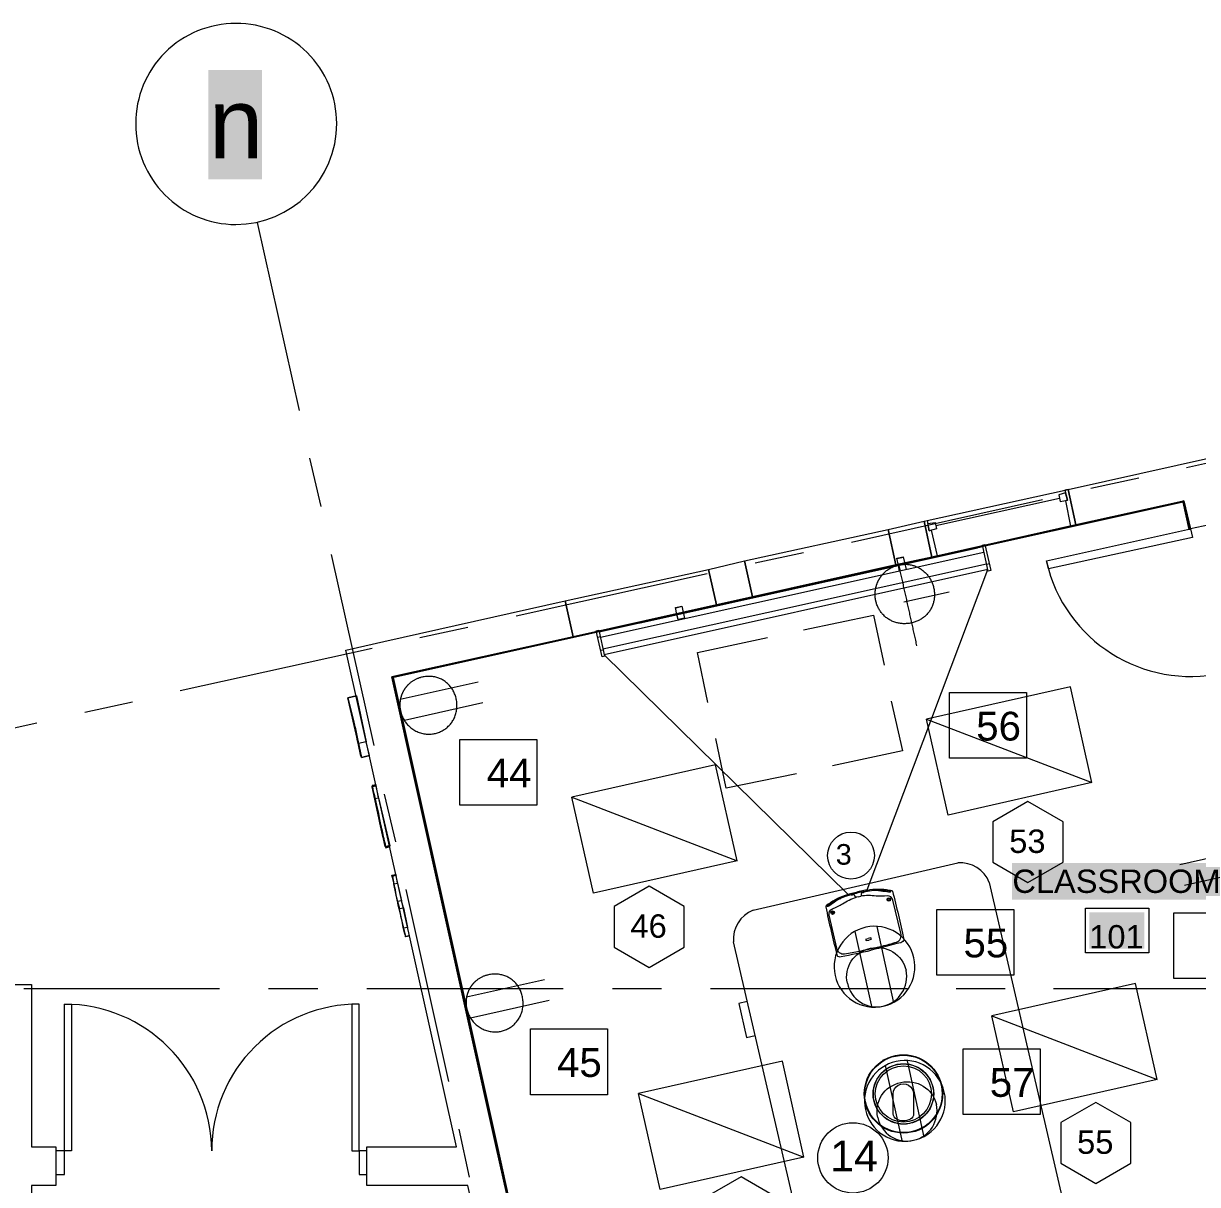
# Model space of a CAD drawing. Header units: inches. Extents: x 0.9 to 36.3, y 0.7 to 23.3.
# Drawn here: x 20.31 to 23.299, y 11.94 to 14.896 of the extents above; entities that cross this region are included whole.
import ezdxf

# ---------------------------------------------------------------- set-up
doc = ezdxf.new("R2010")
doc.units = ezdxf.units.IN
doc.layers.get('0').update_dxf_attribs({"color": 1})
for name, color, linetype, lineweight, true_color in [('Blocks', 7, 'Continuous', 5, 0x9a9c7f), ('Boarder for name', 7, 'Continuous', 5, 0x777777), ('Doors', 7, 'Continuous', 5, 0xf2db9c), ('Lights', 7, 'Continuous', 15, 0xff0a0a), ('Numbering Lights', 1, 'Continuous', 15, 0xff0000), ('Numbering Projectors', 7, 'Continuous', 0, 0x9a9c7f), ('PDF_Geometry', 7, 'Continuous', 9, 0x777777)]:
    doc.layers.add(name, color=color, linetype=linetype, lineweight=lineweight, true_color=true_color)
for name, color, linetype, lineweight in [('CCTV', 38, 'Continuous', 0), ('Numbering CCTV', 38, 'Continuous', 0), ('Numbering receptecles', 170, 'Continuous', 15), ('Receptacles', 170, 'Continuous', 15)]:
    doc.layers.add(name, color=color, linetype=linetype, lineweight=lineweight)
doc.layers.add('PDF_Solid Fills', color=7, linetype='Continuous', true_color=0xffffff)
doc.layers.add('PDF_Text', color=7, linetype='Continuous')
doc.styles.add('PDF Arial', font='arial.ttf')
doc.styles.get("Standard").update_dxf_attribs({"font": 'arial.ttf'})

# ---------------------------------------------------------------- blocks, each defined once
blk = doc.blocks.new('Desk - 30 x 60 in.')
at = {"linetype": 'Continuous'}
for p, q in [((-26.999995, 0), (26.999995, 0)), ((-29.999995, -27), (-29.999995, -3)), ((29.999995, -3), (29.999995, -27)), ((26.999995, -30), (-26.999995, -30)), ((-20.000005, -30), (-20.000005, -31)), ((-16.000005, -31), (-16.000005, -30)), ((15.999995, -31), (15.999995, -30)), ((19.999995, -30), (19.999995, -31)), ((-20.000005, -31), (-16.000005, -31)), ((19.999995, -31), (15.999995, -31))]:
    blk.add_line(p, q, dxfattribs=at)
for centre, start, end in [((-26.499995, -3.5), 98.1301, 171.8699), ((26.499995, -3.5), 8.130102, 81.8699), ((-26.499995, -26.5), 188.1301, 261.8699), ((26.499995, -26.5), 278.1301, 351.8699)]:
    blk.add_arc(centre, 3.535534, start, end, dxfattribs=at)
blk = doc.blocks.new('Epson 5040ub_top_cad-block.com')
at = {"color": 0}
for points in [[(-73.9, -4.5), (-73.9, 0), (0, 0)], [(73.9, -4.5), (73.9, 0), (0, 0)], [(-230.6, -53.4), (-238.1, -47.2)], [(-219.7, -49.3), (-227.7, -42.6)], [(-208.3, -44.9), (-216.4, -38.2)], [(-198.7, -41.1), (-206.5, -34.6)], [(-188.1, -37), (-195.3, -31)], [(-177.2, -32.4), (-183.1, -27.5)], [(-167.9, -28.7), (-172.6, -24.9)], [(-157.3, -24.9), (-160.4, -22.3)], [(-147.5, -21.8), (-149.4, -20.3)], [(-138.3, -19.3), (-138.9, -18.8)], [(138.3, -19.3), (138.9, -18.8)], [(147.5, -21.8), (149.4, -20.3)], [(157.3, -24.9), (160.4, -22.3)], [(167.9, -28.7), (172.6, -24.9)], [(177.2, -32.4), (183.1, -27.5)], [(188.1, -37), (195.3, -31)], [(198.7, -41.1), (206.5, -34.6)], [(208.3, -44.9), (216.4, -38.2)], [(219.7, -49.3), (227.7, -42.6)], [(230.6, -53.4), (238.1, -47.2)], [(-48.7, -438.5), (48.7, -438.5)], [(-18.6, -359.4), (0, -359.4)], [(-18.6, -371.4), (0, -371.4)], [(18.6, -359.4), (0, -359.4)], [(18.6, -371.4), (0, -371.4)]]:
    blk.add_lwpolyline(points, dxfattribs=at)
for points in [[(0, -36.6), (-16.8, -36.6, -0.354906), (-24.2, -30.6, -0.016056), (-25.6, -22.2, 0.285232), (-31.3, -15.4, 0.084022), (-44.3, -13.5, -0.143766), (-48.6, -12.3, -0.072792), (-51.7, -9.7), (-60.2, -10.3, 0.320532), (-65.8, -5.2, 0.048215), (-96.9, -4.8, 0.096612), (-253.6, -49, 0.263617), (-257.6, -55.1, 0.012885), (-257.6, -426.5, -0.781265)], [(-60.2, -10.3), (-106, -13.5, 0.045223), (-106, -13.5, 0.07056), (-174.3, -31.3, -0.006437), (-228.3, -52.6, -0.072856), (-242.6, -55.7, -0.70445), (-245.6, -48.9, -0.081569), (-240.3, -45.4, -0.0531), (-169.8, -21.4, -0.048177), (-106, -13.5, -6.183682)], [(-48.7, -438.5), (-87.3, -438.5, -0.020934), (-200.3, -433.8, -0.427836), (-246.2, -376.8), (-246.2, -120.6, -0.367703), (-212.3, -80.7, 0.026801), (-129.5, -62.7, 0.03082), (-129.5, -62.7, -0.081077), (-16.8, -36.6, -8.970593)], [(-246.5, -53.2, -0.112665), (-245.6, -51.7, -0.081569), (-240.3, -48.2, -0.0531), (-169.8, -24.2, -0.02751), (-133.5, -18.2, -0.02751)], [(0, -36.6), (16.8, -36.6, 0.354906), (24.2, -30.6, 0.016056), (25.6, -22.2, -0.285232), (31.3, -15.4, -0.084022), (44.3, -13.5, 0.143766), (48.6, -12.3, 0.072792), (51.7, -9.7), (60.2, -10.3, -0.320532), (65.8, -5.2, -0.048215), (96.9, -4.8, -0.096612), (253.6, -49, -0.263617), (257.6, -55.1, -0.012885), (257.6, -426.5, 0.781265)], [(48.7, -438.5), (87.3, -438.5, 0.020934), (200.3, -433.8, 0.427836), (246.2, -376.8), (246.2, -120.6, 0.367703), (212.3, -80.7, -0.026801), (129.5, -62.7, -0.03082), (129.5, -62.7, 0.081077), (16.8, -36.6, 8.970593)], [(60.2, -10.3), (106, -13.5, -0.045223), (106, -13.5, -0.07056), (174.3, -31.3, 0.006437), (228.3, -52.6, 0.072856), (242.6, -55.7, 0.70445), (245.6, -48.9, 0.081569), (240.3, -45.4, 0.0531), (169.8, -21.4, 0.048177), (106, -13.5, 6.183682)], [(246.5, -53.2, 0.112665), (245.6, -51.7, 0.081569), (240.3, -48.2, 0.0531), (169.8, -24.2, 0.02751), (133.5, -18.2, 0.02751)], [(-257.6, -426.5, 0.30611), (-247.4, -441.7, 0.079705), (-229.7, -445.7, 0.003039), (0, -450, 73.76926)], [(257.6, -426.5, -0.30611), (247.4, -441.7, -0.079705), (229.7, -445.7, -0.003039), (0, -450, -73.76926)]]:
    blk.add_lwpolyline(points, format="xyb", dxfattribs=at)
for centre, radius in [((-217, -109.2), 13.3), ((-217, -109.2), 7.38), ((217, -109.2), 13.3), ((217, -109.2), 7.38)]:
    blk.add_circle(centre, radius, dxfattribs=at)
for centre, radius, start, end in [((0, -858.8), 850.7, 86.51693, 93.48307), ((-14, -365.4), 7.59, 127.73948, 232.26052), ((14, -365.4), 7.59, 307.73948, 52.26052)]:
    blk.add_arc(centre, radius, start, end, dxfattribs=at)
blk = doc.blocks.new('HD60-TOP')
at = {"lineweight": 0}
for p, q in [((-1.292, 2.238), (-1.286, 2.228)), ((2.584, 0), (2.572, 0)), ((-1.292, -2.238), (-1.286, -2.228))]:
    blk.add_line(p, q, dxfattribs=at)
at = {"lineweight": 0, "flags": 128}
for points in [[(-1.241, 2.267), (-1.235, 2.257, 0.011482), (-1.337, 2.198), (-1.343, 2.208, -0.005759)], [(0.67, 0), (0.67, -1.304, -0.281624), (0.455, -1.655, -0.240543), (-0.455, -1.655, -0.281624), (-0.67, -1.304), (-0.67, 0, -1.000121)], [(2.584, -0.059), (2.572, -0.059, 0.011482), (2.572, 0.059), (2.584, 0.059, -0.005759)], [(-1.343, -2.208), (-1.337, -2.198, 0.011482), (-1.235, -2.257), (-1.241, -2.267, -0.005759)]]:
    blk.add_lwpolyline(points, format="xyb", close=True, dxfattribs=at)
at = {"lineweight": 0}
for radius in [2.572, 2.541, 1.986, 1.974]:
    blk.add_circle((0, 0), radius, dxfattribs=at)
blk.add_circle((0, 0), 1.845)

msp = doc.modelspace()

# ---------------------------------------------------------------- linework, layer by layer
at = {"layer": 'Blocks', "linetype": 'ByBlock'}
for p, q in [((22.755, 13.5498), (21.7788, 13.333)), ((22.5536, 13.5204), (22.7518, 13.5644)), ((22.622, 13.5371), (22.6385, 13.5407)), ((21.7852, 13.3038), (22.7615, 13.5206)), ((21.9899, 13.3952), (22.5371, 13.5167)), ((22.55, 13.5366), (22.5335, 13.533)), ((22.7685, 13.5202), (22.7619, 13.5187)), ((22.7648, 13.506), (21.7885, 13.2892)), ((22.4573, 12.691), (22.7648, 13.506)), ((22.6667, 13.4485), (22.5512, 13.4229)), ((21.9863, 13.4115), (21.9698, 13.4078)), ((22.0583, 13.4119), (22.0748, 13.4156)), ((21.7783, 13.3349), (21.7717, 13.3334)), ((21.7791, 13.3005), (21.7857, 13.3019)), ((22.4085, 12.6796), (21.7885, 13.2892))]:
    msp.add_line(p, q, dxfattribs=at)
for points in [[(22.751, 13.5682), (22.7576, 13.5696), (22.7722, 13.5037), (22.7656, 13.5022), (22.7518, 13.5644)], [(21.7681, 13.3499), (21.7747, 13.3514), (21.7893, 13.2854), (21.7827, 13.284)]]:
    msp.add_lwpolyline(points, close=True, dxfattribs=at)
for points in [[(22.5403, 13.5021), (22.5371, 13.5167), (22.5331, 13.5346), (22.5496, 13.5383), (22.5568, 13.5058)], [(21.7755, 13.3476), (21.9734, 13.3915), (21.9694, 13.4094), (21.9859, 13.4131), (21.9928, 13.382), (21.9763, 13.3784), (21.9734, 13.3915)]]:
    msp.add_lwpolyline(points, dxfattribs=at)
at = {"layer": 'Boarder for name', "linetype": 'ByBlock'}
msp.add_lwpolyline([(23.0131, 12.6438), (23.1748, 12.6438), (23.1748, 12.5305), (23.0131, 12.5305)], close=True, dxfattribs=at)
at = {"layer": 'Doors', "linetype": 'ByBlock'}
for points in [[(22.9191, 13.5078), (22.9141, 13.5278), (23.2807, 13.6094), (23.2857, 13.5878)], [(20.4325, 12.3995), (20.4325, 12.0262), (20.4142, 12.0262), (20.4142, 12.3995)], [(21.1641, 12.3995), (21.1458, 12.3995), (21.1458, 12.0262), (21.1641, 12.0262)], [(20.4142, 12.0262), (20.3925, 12.0262), (20.3925, 11.9662), (20.4142, 11.9662)], [(21.1641, 12.0262), (21.1641, 11.9662), (21.1841, 11.9662), (21.1841, 12.0262)]]:
    msp.add_lwpolyline(points, close=True, dxfattribs=at)
msp.add_lwpolyline([(21.1641, 12.3995, 0.417567), (20.7892, 12.0262, 0.412678), (20.4142, 12.3995)], format="xyb", dxfattribs=at)
msp.add_arc((23.2808, 13.6101), 0.3762, 192.8969, 282.5197, dxfattribs=at)
at = {"layer": 'Lights', "linetype": 'ByBlock'}
for points in [[(23.0298, 12.9635), (22.664, 12.8811), (22.6091, 13.125), (23.0298, 12.9635), (22.9749, 13.2074), (22.6091, 13.125)], [(22.1269, 12.7648), (21.761, 12.6825), (21.7062, 12.9264), (22.1269, 12.7648), (22.072, 13.0087), (21.7062, 12.9264)], [(23.196, 12.2081), (22.8301, 12.1258), (22.7752, 12.3697), (23.196, 12.2081), (23.1411, 12.452), (22.7752, 12.3697)], [(22.2967, 12.0103), (21.9309, 11.928), (21.876, 12.1718), (22.2967, 12.0103), (22.2418, 12.2542), (21.876, 12.1718)]]:
    msp.add_lwpolyline(points, dxfattribs=at)
at = {"layer": 'Numbering CCTV', "linetype": 'ByBlock', "ltscale": 0.001}
msp.add_circle((22.4214, 12.0084), 0.0895, dxfattribs=at)
at = {"layer": 'Numbering Lights', "linetype": 'ByBlock', "ltscale": 0.001}
for points in [[(22.867, 12.9157), (22.7776, 12.864), (22.7776, 12.7608), (22.867, 12.7092), (22.9565, 12.7608), (22.9565, 12.864)], [(21.9028, 12.6997), (21.8134, 12.6481), (21.8134, 12.5449), (21.9028, 12.4932), (21.9922, 12.5449), (21.9922, 12.6481)], [(23.0399, 12.1496), (22.9504, 12.098), (22.9504, 11.9948), (23.0399, 11.9431), (23.1293, 11.9948), (23.1293, 12.098)], [(22.1366, 11.9603), (22.0472, 11.9087), (22.0472, 11.8054), (22.1366, 11.7538), (22.226, 11.8054), (22.226, 11.9087)]]:
    msp.add_lwpolyline(points, close=True, dxfattribs=at)
at = {"layer": 'Numbering Projectors', "linetype": 'ByBlock', "ltscale": 0.001}
msp.add_circle((22.4165, 12.7778), 0.0597, dxfattribs=at)
at = {"layer": 'Numbering receptecles', "linetype": 'ByBlock', "ltscale": 0.001}
for points in [[(22.6674, 13.1927), (22.8634, 13.1927), (22.8634, 13.0255), (22.6674, 13.0255)], [(21.4212, 13.0732), (21.6172, 13.0732), (21.6172, 12.906), (21.4212, 12.906)], [(22.635, 12.6407), (22.831, 12.6407), (22.831, 12.4735), (22.635, 12.4735)], [(23.2385, 12.6325), (23.4345, 12.6325), (23.4345, 12.4652), (23.2385, 12.4652)], [(21.6003, 12.3364), (21.7963, 12.3364), (21.7963, 12.1691), (21.6003, 12.1691)], [(22.7019, 12.2857), (22.8979, 12.2857), (22.8979, 12.1185), (22.7019, 12.1185)]]:
    msp.add_lwpolyline(points, close=True, dxfattribs=at)
at = {"layer": 'PDF_Geometry', "linetype": 'ByBlock'}
for p, q in [((21.2475, 13.2328), (23.2641, 13.6811)), ((21.2491, 13.2311), (23.2591, 13.6794)), ((23.2624, 13.6778), (21.2508, 13.2311)), ((23.2774, 13.6078), (23.2624, 13.6778)), ((23.2641, 13.6811), (23.2807, 13.6094)), ((23.2791, 13.6078), (23.2774, 13.6078)), ((23.2807, 13.6094), (23.2791, 13.6078)), ((21.5125, 12.0395), (21.2475, 13.2328)), ((21.5141, 12.0395), (21.2491, 13.2311)), ((21.2491, 13.2311), (21.5141, 12.0395)), ((21.2508, 13.2311), (21.5158, 12.0395)), ((21.8108, 10.7012), (21.5125, 12.0395)), ((21.8108, 10.7029), (21.5141, 12.0395)), ((21.5141, 12.0395), (21.8108, 10.7029)), ((21.5158, 12.0395), (21.8124, 10.7046))]:
    msp.add_line(p, q, dxfattribs=at)
msp.add_lwpolyline([(20.8508, 14.8961, 0.416667), (20.5958, 14.6411, 0.415306), (20.8508, 14.3844, 0.413961), (21.1075, 14.6411, 0.415306)], format="xyb", close=True, dxfattribs=at)
for points in [[(21.0125, 13.9111), (20.9058, 14.3894)], [(23.3291, 13.6194), (23.2807, 13.6094), (23.2641, 13.6811), (23.2591, 13.6794), (22.9891, 13.6194), (22.9691, 13.7094), (23.984, 13.9361)], [(23.2707, 13.7661), (23.759, 13.8744)], [(21.0675, 13.6661), (21.0391, 13.7894)], [(23.0274, 13.7128), (23.1491, 13.7394)], [(22.9691, 13.7094), (22.9607, 13.7078), (22.9674, 13.6828), (22.9624, 13.6811), (22.9757, 13.6161), (22.9891, 13.6194)], [(21.2491, 13.2311), (23.2641, 13.6794)], [(23.2641, 13.6794), (21.2491, 13.2311)], [(22.4174, 13.5761), (22.9041, 13.6844)], [(22.6324, 13.6178), (22.9474, 13.6878)], [(23.2641, 13.6811), (23.2641, 13.6811)], [(23.2641, 13.6794), (23.2791, 13.6078), (23.2641, 13.6811)], [(22.6024, 13.6294), (22.6107, 13.6311), (22.6157, 13.6044), (22.6207, 13.6061), (22.6357, 13.5411), (22.6224, 13.5378)], [(21.2025, 13.0578), (21.0941, 13.5444)], [(22.1724, 13.5228), (22.2958, 13.5494)], [(21.5641, 13.3878), (22.0508, 13.4961)], [(22.2958, 13.3528), (22.4741, 13.3895), (22.5008, 13.2628)], [(21.3191, 13.3328), (21.4408, 13.3595)], [(22.0524, 13.1678), (22.0258, 13.2945), (22.2041, 13.3328)], [(20.7092, 13.1978), (21.1975, 13.3061)], [(21.1575, 13.1845), (21.1358, 13.1795)], [(21.1575, 13.1845), (21.1358, 13.1795)], [(21.1575, 13.1845), (21.1358, 13.1795)], [(21.1575, 13.1845), (21.1358, 13.1795)], [(21.1575, 13.1845), (21.1825, 13.0678)], [(20.4658, 13.1428), (20.5875, 13.1695)], [(21.1641, 13.0595), (21.1358, 13.1795), (21.1708, 13.0278), (21.1441, 13.1478)], [(21.1708, 13.0278), (21.1358, 13.1795)], [(21.1691, 13.0311), (21.1508, 13.1178), (21.1358, 13.1795), (21.1508, 13.1178), (21.1708, 13.0278), (21.1591, 13.0795), (21.1541, 13.1045), (21.1591, 13.0795), (21.1708, 13.0278), (21.1591, 13.0745)], [(21.1625, 13.0628), (21.1358, 13.1795)], [(21.1558, 13.0945), (21.1458, 13.1345), (21.1408, 13.1611)], [(22.5191, 13.1711), (22.5474, 13.0445), (22.3691, 13.0061)], [(19.8559, 13.0078), (20.3442, 13.1161)], [(22.2774, 12.9861), (22.0991, 12.9495), (22.0724, 13.0761)], [(21.1908, 13.0328), (21.1708, 13.0278)], [(21.1908, 13.0328), (21.1708, 13.0278)], [(21.1908, 13.0328), (21.1708, 13.0278)], [(21.1708, 13.0278), (21.1908, 13.0328), (21.1708, 13.0278)], [(21.1908, 13.0328), (21.1708, 13.0278)], [(21.2075, 12.9061), (21.2075, 12.9095), (21.2041, 12.9211), (21.2025, 12.9295), (21.2008, 12.9378), (21.1991, 12.9445), (21.1991, 12.9495), (21.1975, 12.9528), (21.1975, 12.9545), (21.2075, 12.9578), (21.1975, 12.9561), (21.1975, 12.9545), (21.1975, 12.9528), (21.1991, 12.9495), (21.1991, 12.9461), (21.2008, 12.9395), (21.2025, 12.9328), (21.2041, 12.9261), (21.2058, 12.9178), (21.2091, 12.8978), (21.2141, 12.8761), (21.2191, 12.8545), (21.2225, 12.8445), (21.2241, 12.8361), (21.2258, 12.8261), (21.2275, 12.8195), (21.2291, 12.8128), (21.2308, 12.8078), (21.2308, 12.8011), (21.2325, 12.7978), (21.2425, 12.8011), (21.2325, 12.7978)], [(21.2425, 12.8011), (21.2425, 12.8028), (21.2308, 12.8011), (21.2425, 12.8028), (21.2308, 12.8011), (21.2425, 12.8028), (21.2308, 12.8011), (21.2025, 12.9345), (21.2308, 12.8011), (21.1975, 12.9528), (21.2208, 12.8461), (21.2258, 12.8228), (21.2208, 12.8461), (21.1975, 12.9528), (21.2075, 12.9561), (21.2075, 12.9578), (21.1975, 12.9561)], [(21.2041, 12.9228), (21.2308, 12.8011), (21.2025, 12.9345)], [(21.2141, 12.9245), (21.2425, 12.8028)], [(21.2575, 12.8128), (21.2291, 12.9345)], [(21.2325, 12.7995), (21.2308, 12.8011), (21.2308, 12.8061), (21.2291, 12.8111), (21.2275, 12.8195), (21.2258, 12.8278), (21.2225, 12.8378), (21.2208, 12.8495), (21.2191, 12.8545)], [(21.2791, 12.5895), (21.2775, 12.5912), (21.2775, 12.5962), (21.2758, 12.6045), (21.2725, 12.6178), (21.2691, 12.6328), (21.2641, 12.6512), (21.2625, 12.6645), (21.2591, 12.6778), (21.2558, 12.6912), (21.2541, 12.7011), (21.2525, 12.7061), (21.2525, 12.7078)], [(21.2575, 12.7295), (21.2591, 12.7278)], [(21.3925, 12.2028), (21.2841, 12.6912)], [(21.2925, 12.5728), (21.2825, 12.5712), (21.2825, 12.5745), (21.2808, 12.5778), (21.2791, 12.5845), (21.2775, 12.5912), (21.2758, 12.5995), (21.2741, 12.6112), (21.2708, 12.6228), (21.2708, 12.6278)], [(21.2925, 12.5745), (21.2825, 12.5712)], [(21.2925, 12.5745), (21.2925, 12.5745)], [(20.2658, 12.4495), (20.3308, 12.4495), (20.3308, 12.3578), (20.3308, 12.1612), (20.3308, 12.0362), (20.3592, 12.0362), (20.3925, 12.0362), (20.3925, 11.9378), (20.3808, 11.9378), (20.3308, 11.9378), (20.3308, 11.1495), (20.5558, 11.1495), (20.5925, 11.1495), (20.5925, 11.1012), (20.5658, 11.1012), (20.3308, 11.1012), (20.3308, 10.6629), (20.2375, 10.6629)], [(20.3108, 12.4395), (20.8092, 12.4395)], [(20.9341, 12.4395), (21.0591, 12.4395)], [(21.1841, 12.4395), (21.6841, 12.4395)], [(21.8091, 12.4395), (21.9341, 12.4395)], [(22.0591, 12.4395), (22.5591, 12.4395)], [(22.6841, 12.4395), (22.8091, 12.4395)], [(22.9324, 12.4395), (23.4324, 12.4395)], [(21.4458, 11.9595), (21.4191, 12.0812)]]:
    msp.add_lwpolyline(points, dxfattribs=at)
for points in [[(22.9691, 13.7094), (22.9891, 13.6194), (22.6224, 13.5378), (22.6024, 13.6294)], [(22.9457, 13.6961), (22.9491, 13.6794), (22.9674, 13.6828), (22.9624, 13.7011)], [(22.5108, 13.6078), (22.6024, 13.6294), (22.6224, 13.5378), (22.5307, 13.5178)], [(22.5108, 13.6078), (22.5307, 13.5178), (22.1658, 13.4361), (22.1458, 13.5278)], [(22.6307, 13.6261), (22.6341, 13.6094), (22.6157, 13.6044), (22.6124, 13.6228)], [(22.3076, 13.4657), (22.7388, 13.5615)], [(22.0541, 13.5061), (22.1458, 13.5278), (22.1658, 13.4361), (22.0741, 13.4161)], [(22.0541, 13.5061), (22.0741, 13.4161), (21.7091, 13.3345), (21.6891, 13.4261)], [(21.8765, 13.3699), (22.3076, 13.4657)], [(21.7374, 10.6046), (21.6275, 11.1012), (21.3675, 11.1012), (21.3675, 11.1495), (21.6158, 11.1495), (21.4408, 11.9378), (21.4341, 11.9378), (21.1841, 11.9378), (21.1841, 12.0362), (21.4125, 12.0362), (21.1308, 13.3011), (21.2275, 13.3228), (21.6891, 13.4261), (21.7091, 13.3345), (21.2475, 13.2328), (21.5125, 12.0395), (21.8274, 10.6246)], [(21.2491, 13.2311), (21.2508, 13.2311)], [(21.1358, 13.1795), (21.1575, 13.1845)], [(21.1358, 13.1795), (21.1525, 13.1061), (21.1358, 13.1795), (21.1575, 13.1845)], [(21.1625, 13.0628), (21.1708, 13.0278), (21.1908, 13.0328), (21.1825, 13.0678)], [(21.1708, 13.0278), (21.1908, 13.0328)], [(21.1975, 12.9528), (21.2041, 12.9228), (21.2141, 12.9245), (21.2075, 12.9561)], [(21.1975, 12.9528), (21.2075, 12.9561)], [(21.2158, 12.8745), (21.2175, 12.8628), (21.2208, 12.8511), (21.2225, 12.8411), (21.2241, 12.8328), (21.2258, 12.8261), (21.2275, 12.8211), (21.2275, 12.8178), (21.2275, 12.8195), (21.2258, 12.8245), (21.2241, 12.8328), (21.2208, 12.8461), (21.2175, 12.8611), (21.2141, 12.8778), (21.2108, 12.8928), (21.2075, 12.9061), (21.2058, 12.9195), (21.2025, 12.9278), (21.2025, 12.9345), (21.2008, 12.9361), (21.2025, 12.9328), (21.2025, 12.9278), (21.2041, 12.9228), (21.2058, 12.9145), (21.2091, 12.9028), (21.2125, 12.8895)], [(21.2491, 12.7245), (21.2525, 12.7061), (21.2625, 12.7078), (21.2591, 12.7278)], [(21.2725, 12.6628), (21.2625, 12.6612), (21.2525, 12.7061), (21.2625, 12.7078)], [(21.2625, 12.6612), (21.2675, 12.6428), (21.2775, 12.6445), (21.2725, 12.6628)], [(21.2875, 12.5945), (21.2775, 12.5928), (21.2675, 12.6428), (21.2775, 12.6445)], [(21.2775, 12.5928), (21.2825, 12.5728), (21.2925, 12.5745), (21.2875, 12.5945)]]:
    msp.add_lwpolyline(points, close=True, dxfattribs=at)
msp.add_lwpolyline([(21.2591, 12.6778, 0.029386), (21.2475, 12.7278), (21.2575, 12.7295), (21.2475, 12.7261)], format="xyb", dxfattribs=at)
at = {"layer": 'PDF_Solid Fills', "linetype": 'ByBlock', "transparency": 33554559}
for points in [[(20.7808, 14.4994), (20.9175, 14.4994), (20.7808, 14.7777), (20.9175, 14.7777)], [(22.8265, 12.6655), (23.3564, 12.6655), (22.8265, 12.7588), (23.3564, 12.7588)], [(23.0231, 12.5405), (23.1631, 12.5405), (23.0231, 12.6338), (23.1631, 12.6338)]]:
    msp.add_solid(points, dxfattribs=at)
at = {"layer": 'Receptacles', "linetype": 'ByBlock'}
for points in [[(21.4678, 13.2197), (21.2693, 13.175)], [(21.4796, 13.1671), (21.2795, 13.1221)], [(23.2533, 12.7548), (23.4534, 12.7998)], [(23.2651, 12.7022), (23.4635, 12.7469)], [(22.4704, 12.3905), (22.4273, 12.5849)], [(22.5259, 12.4028), (22.4828, 12.5972)], [(21.6362, 12.4618), (21.4378, 12.4172)], [(21.6481, 12.4092), (21.4479, 12.3642)], [(22.6032, 12.0613), (22.5601, 12.2557)], [(22.5477, 12.049), (22.5046, 12.2433)]]:
    msp.add_lwpolyline(points, dxfattribs=at)
for points in [[(22.4541, 12.5953, 0.414894), (22.376, 12.4726, 0.414894), (22.4986, 12.3945, 0.414894), (22.5768, 12.5172, 0.414894)], [(22.5314, 12.2538, 0.414894), (22.4533, 12.1311, 0.414894), (22.576, 12.053, 0.414894), (22.6541, 12.1757, 0.414894)]]:
    msp.add_lwpolyline(points, format="xyb", close=True, dxfattribs=at)
for points in [[(22.4073, 12.4527, 0.417898), (22.4986, 12.3945, 0.407143), (22.5568, 12.4859)], [(22.4846, 12.1111, 0.417898), (22.576, 12.053, 0.407143), (22.6341, 12.1443)]]:
    msp.add_lwpolyline(points, format="xyb", dxfattribs=at)
for points, weights, knots in [([(22.5378, 13.5175), (22.5793, 13.5267), (22.6179, 13.5004), (22.6271, 13.4589), (22.6363, 13.4174), (22.6121, 13.3793), (22.5706, 13.3701), (22.5291, 13.3609), (22.4889, 13.3846), (22.4797, 13.4261), (22.4752, 13.4462), (22.4787, 13.4665), (22.4898, 13.4839), (22.5008, 13.5013), (22.5177, 13.5131), (22.5378, 13.5175), (22.5531, 13.449), (22.5683, 13.3805), (22.5835, 13.312)], [1, 1, 1, 1, 1, 1, 1, 1, 1, 1, 0.948717948716, 0.948717948716, 1, 0.948717948716, 0.948717948716, 1, 1, 1, 1], [0, 0, 0, 0, 1, 1, 1, 2, 2, 2, 3, 3, 3, 3.789582, 3.789582, 3.789582, 4.579164, 4.579164, 4.579164, 5.579164, 5.579164, 5.579164, 5.579164]), ([(21.2699, 13.1454), (21.2655, 13.1644), (21.2688, 13.1837), (21.2792, 13.2002), (21.2897, 13.2167), (21.3057, 13.2279), (21.3248, 13.2321), (21.3652, 13.2412), (21.4024, 13.2177), (21.4115, 13.1773), (21.4206, 13.1368), (21.3975, 13.0977), (21.3571, 13.0885), (21.3187, 13.0799), (21.279, 13.105), (21.2699, 13.1454)], [1, 0.948448710105, 0.948448710105, 1, 0.948448710105, 0.948448710105, 1, 1, 1, 1, 1, 1, 1, 1, 1, 1], [0, 0, 0, 0, 0.79168, 0.79168, 0.79168, 1.583359, 1.583359, 1.583359, 2.583359, 2.583359, 2.583359, 3.583359, 3.583359, 3.583359, 4.583359, 4.583359, 4.583359, 4.583359]), ([(21.4384, 12.3875), (21.434, 12.4066), (21.4373, 12.4258), (21.4477, 12.4424), (21.4581, 12.4589), (21.4741, 12.4701), (21.4932, 12.4742), (21.5337, 12.4833), (21.5708, 12.4598), (21.5799, 12.4194), (21.589, 12.379), (21.566, 12.3398), (21.5255, 12.3307), (21.4871, 12.322), (21.4475, 12.3471), (21.4384, 12.3875)], [1, 0.948448710105, 0.948448710105, 1, 0.948448710105, 0.948448710105, 1, 1, 1, 1, 1, 1, 1, 1, 1, 1], [0, 0, 0, 0, 0.79168, 0.79168, 0.79168, 1.583359, 1.583359, 1.583359, 2.583359, 2.583359, 2.583359, 3.583359, 3.583359, 3.583359, 4.583359, 4.583359, 4.583359, 4.583359])]:
    msp.add_rational_spline(points, weights, degree=3, knots=knots, dxfattribs=at)
for points in [[(22.4073, 12.4527), (22.3983, 12.4933), (22.4232, 12.5324), (22.4659, 12.5419)], [(22.4659, 12.5419), (22.5065, 12.5509), (22.5478, 12.5264), (22.5568, 12.4859)], [(22.4846, 12.1111), (22.4756, 12.1517), (22.5005, 12.1909), (22.5432, 12.2004)], [(22.5432, 12.2004), (22.5838, 12.2094), (22.6251, 12.1849), (22.6341, 12.1443)]]:
    msp.add_open_spline(points, degree=3, dxfattribs=at)

# ---------------------------------------------------------------- block references
at = {"layer": 'Blocks', "linetype": 'ByBlock'}
for name, p, xscale, yscale, zscale, rotation in [('Desk - 30 x 60 in.', (22.9043, 12.123), 0.02228400084495367, 0.02228400084495367, 0.02228400084495367, 283.0397335814351), ('Epson 5040ub_top_cad-block.com', (22.4329, 12.6853), 0.0003386368815212313, 0.0003386368815212313, 0.0003386368815212313, 13.1697255550649)]:
    msp.add_blockref(name, p, dxfattribs=dict(at, xscale=xscale, yscale=yscale, zscale=zscale, rotation=rotation))
at = {"layer": 'CCTV', "linetype": 'ByBlock', "xscale": 0.03878571050914428, "yscale": 0.03878571050914428, "zscale": 0.03878571050914428}
msp.add_blockref('HD60-TOP', (22.55, 12.1711), dxfattribs=at)

# ---------------------------------------------------------------- texts
at = {"layer": 'Numbering CCTV', "linetype": 'ByBlock', "ltscale": 0.001}
msp.add_text('14', height=0.07854, dxfattribs=at).set_placement((22.3633, 11.9739))
at = {"layer": 'Numbering Lights', "linetype": 'ByBlock', "ltscale": 0.001}
for s, p in [('53', (22.8192, 12.7846)), ('46', (21.855, 12.5687)), ('55', (22.992, 12.0186))]:
    msp.add_text(s, height=0.05956, dxfattribs=at).set_placement(p)
at = {"layer": 'Numbering Projectors', "linetype": 'ByBlock', "ltscale": 0.001}
msp.add_text('3', height=0.0524, dxfattribs=at).set_placement((22.3777, 12.7547))
at = {"layer": 'Numbering receptecles', "linetype": 'ByBlock', "ltscale": 0.001}
for s, p in [('56', (22.7353, 13.0707)), ('44', (21.4891, 12.9512)), ('55', (22.7029, 12.5187)), ('45', (21.6682, 12.2144)), ('57', (22.7698, 12.1637))]:
    msp.add_text(s, height=0.0733, dxfattribs=at).set_placement(p)
at = {"layer": 'PDF_Text', "color": 8, "linetype": 'ByBlock', "true_color": 0x777777, "insert": (20.7817, 14.6422), "char_height": 0.1787, "attachment_point": 4, "style": 'PDF Arial'}
msp.add_mtext('n', dxfattribs=at)
at = {"layer": 'PDF_Text', "linetype": 'ByBlock', "char_height": 0.05939, "attachment_point": 4, "style": 'PDF Arial'}
for s, insert in [('CLASSROOM', (22.8273, 12.7121)), ('101', (23.0231, 12.5708))]:
    msp.add_mtext(s, dxfattribs=dict(at, insert=insert))

doc.saveas('drawing.dxf')
